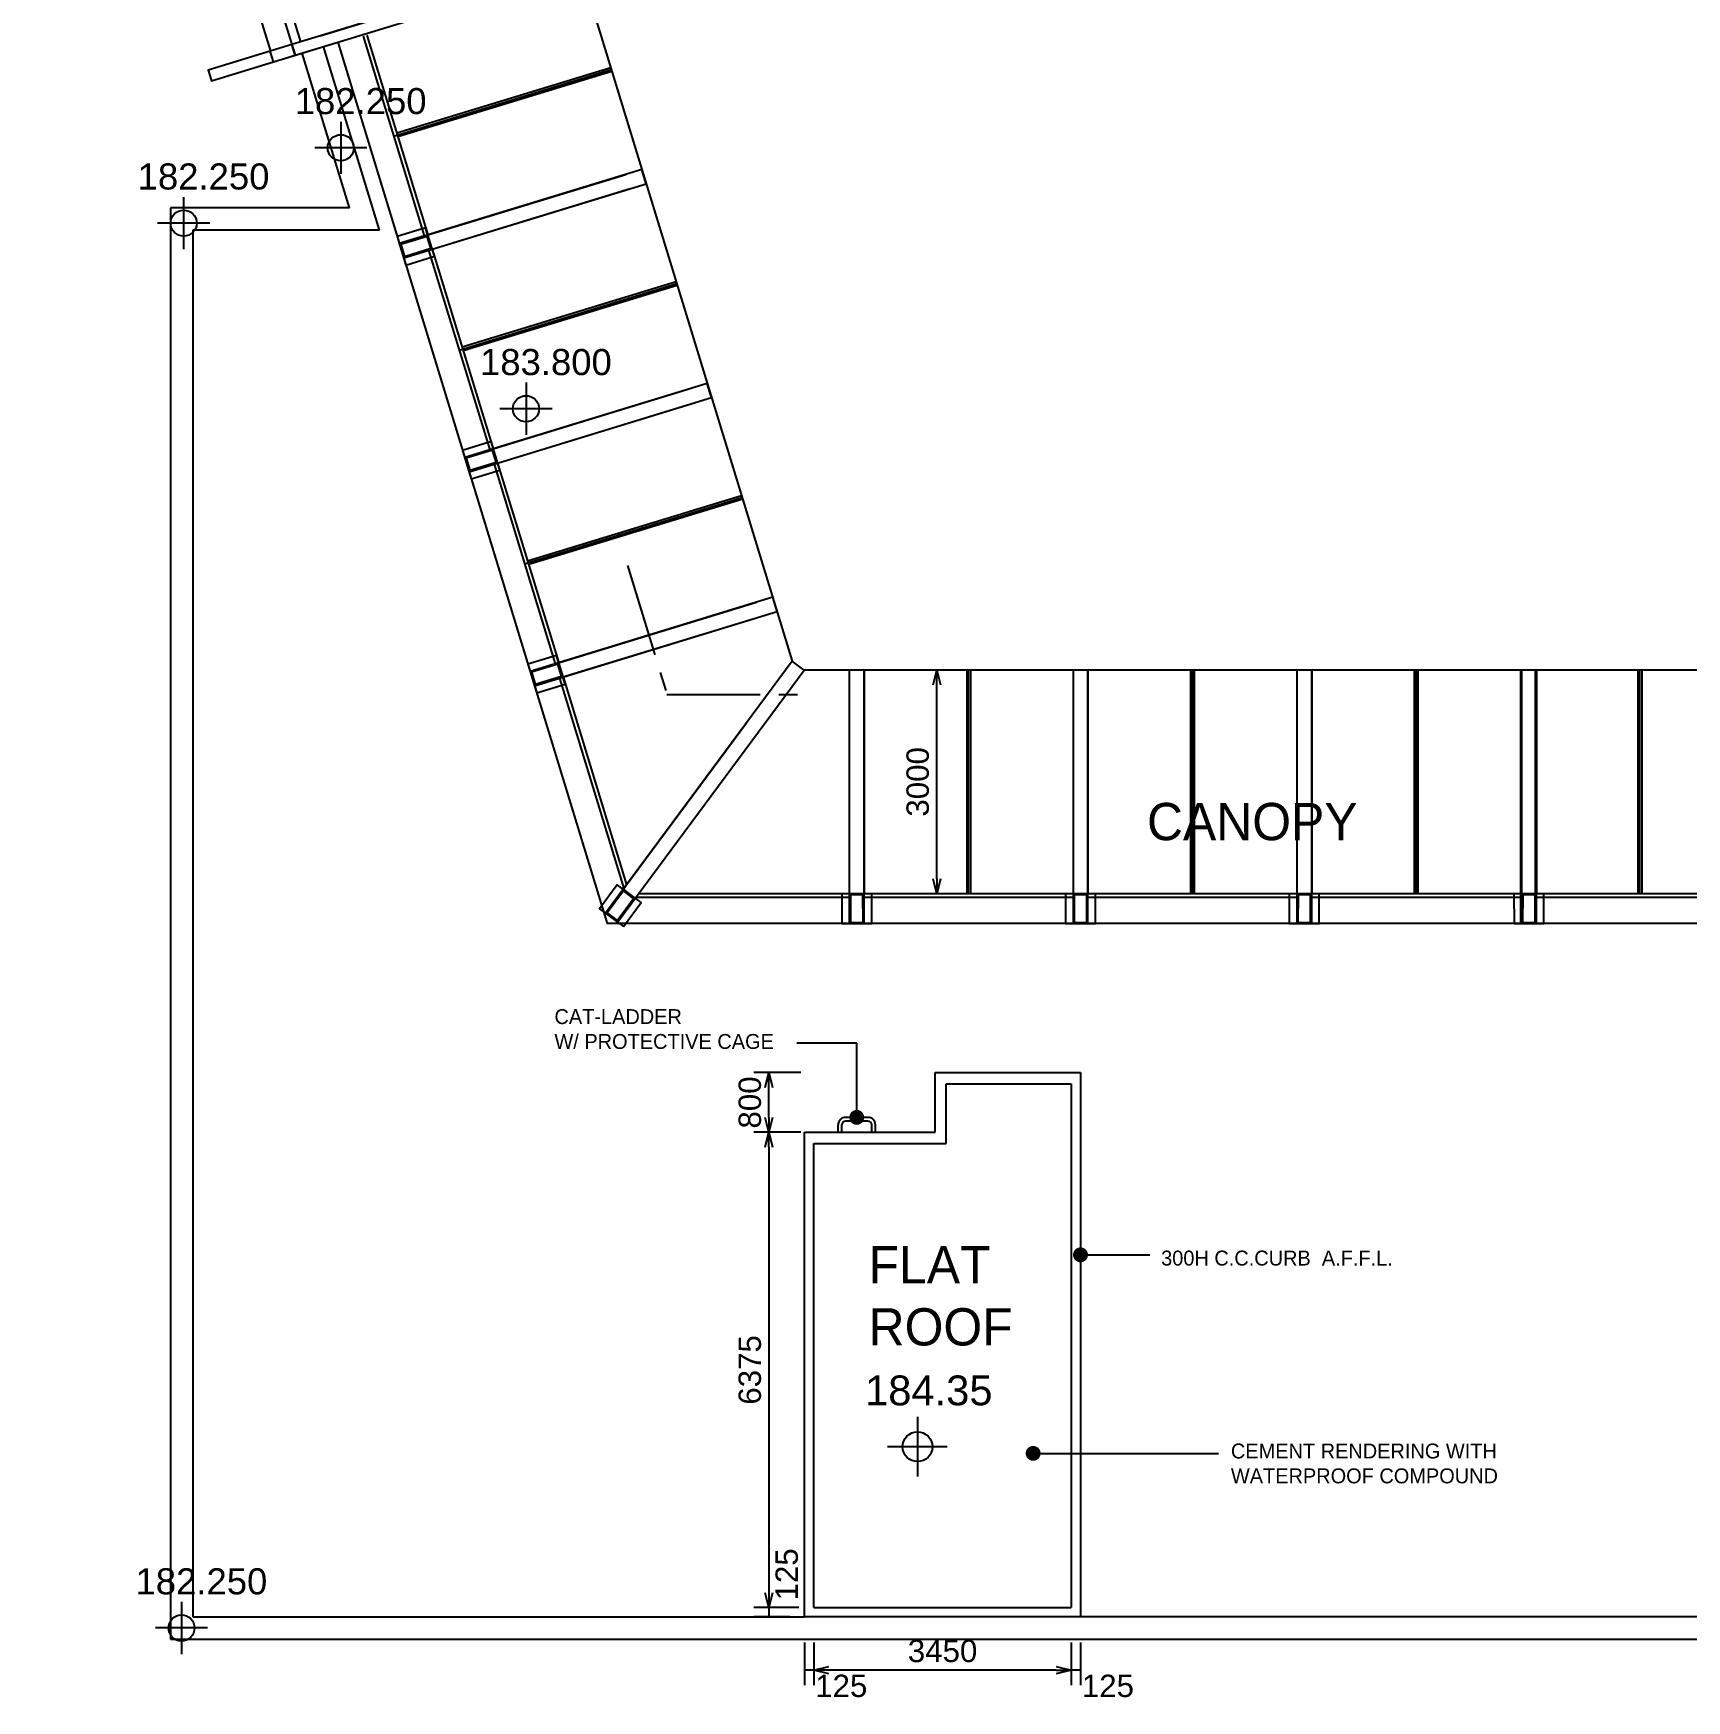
# Model space of a CAD drawing. Header units: millimetres. Extents: x 19735 to 121424, y -888 to 73156.
# Drawn here: x 55796 to 77964, y 9225 to 31587 of the extents above; entities that cross this region are included whole.
import ezdxf

# ---------------------------------------------------------------- set-up
doc = ezdxf.new("R2010")
doc.units = ezdxf.units.MM
doc.header["$LTSCALE"] = 1000
doc.linetypes.add('CENTERX2', pattern=[4, 2.5, -0.5, 0.5, -0.5])
doc.linetypes.add('HIDDEN', pattern=[9.525, 6.35, -3.175])
doc.layers.get('0').update_dxf_attribs({"color": 8})
doc.layers.get('Defpoints').update_dxf_attribs({"color": 8})
for name, color, linetype in [('DLN030_2', 8, 'Continuous'), ('DLN032__', 8, 'Continuous'), ('DLN040__', 8, 'Continuous'), ('DLN041__', 8, 'Continuous'), ('DLN053__', 8, 'Continuous'), ('DLN210__', 8, 'Continuous'), ('DLN246__', 8, 'Continuous'), ('DLN314__', 8, 'Continuous'), ('geometry', 8, 'Continuous'), ('LEVEL', 8, 'Continuous')]:
    doc.layers.add(name, color=color, linetype=linetype)
doc.styles.add('ROMANS', font='swissl.ttf')
doc.styles.add('SWIS721LT450', font='swissl.ttf')
doc.styles.add('SWIS721LT750', font='swissl.ttf')
doc.dimstyles.new('INTDIM', dxfattribs={"dimscale": 200, "dimtxt": 2.25, "dimasz": 1.5, "dimexe": 1, "dimexo": 0, "dimgap": 1, "dimtad": 1, "dimdec": 0, "dimrnd": 1, "dimzin": 1, "dimdsep": 46, "dimtxsty": 'SWIS721LT450', "dimcen": 1, "dimclrd": 1, "dimclre": 1, "dimclrt": 2, "dimaunit": 1, "dimadec": 3, "dimazin": 0, "dimtfac": 1, "dimtdec": 0, "dimtix": 1, "dimtmove": 2, "dimatfit": 0, "dimldrblk": 'DOT', "dimfxl": 1, "dimtolj": 1, "dimtzin": 0, "dimarcsym": 0})

# ---------------------------------------------------------------- blocks, each defined once
blk = doc.blocks.new('ELEX')
at = {"layer": 'DLN032__'}
for p, q in [((0, 0.5), (0, -0.5)), ((0.5, 0), (-0.5, 0))]:
    blk.add_line(p, q, dxfattribs=at)
blk.add_circle((0, 0), 0.25, dxfattribs=at)
at = {"layer": 'DLN032__', "style": 'ROMANS'}
blk.add_attdef('ELEX', (0.257, 0.354), '', height=0.5, dxfattribs=at)
blk = doc.blocks.new('DIMARR')
for p, q in [((-1, 0.25), (0, 0)), ((-1, 0), (0, 0)), ((0, 0), (-1, -0.25))]:
    blk.add_line(p, q)
blk = doc.blocks.new('*D166')
at = {"layer": 'Defpoints', "color": 0, "transparency": 16777216}
for p in [(66262, 10206), (69712, 10206), (66262, 9635)]:
    blk.add_point(p, dxfattribs=at)
at = {"layer": 'DLN030_2', "lineweight": -2, "transparency": 16777216}
for p, q in [((66262, 10006), (66262, 9435)), ((69712, 10006), (69712, 9435)), ((69512, 9635), (66462, 9635))]:
    blk.add_line(p, q, dxfattribs=at)
at = {"layer": 'DLN030_2', "lineweight": -2, "transparency": 16777216, "xscale": 200, "yscale": 200, "zscale": 200, "rotation": 180}
blk.add_blockref('DIMARR', (66262, 9635), dxfattribs=at)
at = {"layer": 'DLN030_2', "lineweight": -2, "transparency": 16777216, "xscale": 200, "yscale": 200, "zscale": 200}
blk.add_blockref('DIMARR', (69712, 9635), dxfattribs=at)
at = {"layer": 'DLN030_2', "transparency": 16777216, "insert": (67987, 9890), "char_height": 300, "attachment_point": 5, "style": 'SWIS721LT450'}
blk.add_mtext('\\A1;3450', dxfattribs=at)
blk = doc.blocks.new('*D167')
at = {"layer": 'Defpoints', "color": 0, "transparency": 16777216}
for p in [(66137, 10206), (66262, 10206), (66137, 9635)]:
    blk.add_point(p, dxfattribs=at)
at = {"layer": 'DLN030_2', "lineweight": -2, "transparency": 16777216}
for p, q in [((66137, 10006), (66137, 9435)), ((66262, 10006), (66262, 9435)), ((66262, 9635), (66137, 9635))]:
    blk.add_line(p, q, dxfattribs=at)
at = {"layer": 'DLN030_2', "transparency": 16777216, "insert": (66629, 9422), "char_height": 300, "attachment_point": 5, "style": 'SWIS721LT450'}
blk.add_mtext('\\A1;125', dxfattribs=at)
blk = doc.blocks.new('*D168')
at = {"layer": 'Defpoints', "color": 0, "transparency": 16777216}
for p in [(69712, 10206), (69837, 10206), (69712, 9635)]:
    blk.add_point(p, dxfattribs=at)
at = {"layer": 'DLN030_2', "lineweight": -2, "transparency": 16777216}
for p, q in [((69712, 10006), (69712, 9435)), ((69837, 10006), (69837, 9435)), ((69837, 9635), (69712, 9635))]:
    blk.add_line(p, q, dxfattribs=at)
at = {"layer": 'DLN030_2', "transparency": 16777216, "insert": (70204, 9422), "char_height": 300, "attachment_point": 5, "style": 'SWIS721LT450'}
blk.add_mtext('\\A1;125', dxfattribs=at)
blk = doc.blocks.new('*D122')
at = {"layer": 'Defpoints', "color": 0, "transparency": 16777216}
for p in [(66287, 16848), (65658, 10473), (66262, 10473)]:
    blk.add_point(p, dxfattribs=at)
at = {"layer": 'DLN030_2', "lineweight": -2, "transparency": 16777216}
for p, q in [((66087, 16848), (65458, 16848)), ((65658, 16648), (65658, 10673)), ((66062, 10473), (65458, 10473))]:
    blk.add_line(p, q, dxfattribs=at)
at = {"layer": 'DLN030_2', "lineweight": -2, "transparency": 16777216, "xscale": 200, "yscale": 200, "zscale": 200}
for p, rotation in [((65658, 16848), 90), ((65658, 10473), 270)]:
    blk.add_blockref('DIMARR', p, dxfattribs=dict(at, rotation=rotation))
at = {"layer": 'DLN030_2', "transparency": 16777216, "insert": (65404, 13661), "char_height": 300, "attachment_point": 5, "rotation": 90, "style": 'SWIS721LT450'}
blk.add_mtext('\\A1;6375', dxfattribs=at)
blk = doc.blocks.new('*D123')
at = {"layer": 'Defpoints', "color": 0, "transparency": 16777216}
for p in [(65658, 17648), (66287, 17648), (66287, 16848)]:
    blk.add_point(p, dxfattribs=at)
at = {"layer": 'DLN030_2', "lineweight": -2, "transparency": 16777216}
for p, q in [((66087, 17648), (65458, 17648)), ((65658, 17048), (65658, 17448)), ((66087, 16848), (65458, 16848))]:
    blk.add_line(p, q, dxfattribs=at)
at = {"layer": 'DLN030_2', "lineweight": -2, "transparency": 16777216, "xscale": 200, "yscale": 200, "zscale": 200}
for p, rotation in [((65658, 17648), 90), ((65658, 16848), 270)]:
    blk.add_blockref('DIMARR', p, dxfattribs=dict(at, rotation=rotation))
at = {"layer": 'DLN030_2', "transparency": 16777216, "insert": (65404, 17248), "char_height": 300, "attachment_point": 5, "rotation": 90, "style": 'SWIS721LT450'}
blk.add_mtext('\\A1;800', dxfattribs=at)
blk = doc.blocks.new('*D109')
at = {"layer": 'Defpoints', "color": 0, "transparency": 16777216}
for p in [(65658, 10348), (66137, 10473), (66137, 10348)]:
    blk.add_point(p, dxfattribs=at)
at = {"layer": 'DLN030_2', "lineweight": -2, "transparency": 16777216}
for p, q in [((65937, 10473), (65458, 10473)), ((65937, 10348), (65458, 10348)), ((65658, 10473), (65658, 10348))]:
    blk.add_line(p, q, dxfattribs=at)
at = {"layer": 'DLN030_2', "transparency": 16777216, "insert": (65899, 10919), "char_height": 300, "attachment_point": 5, "rotation": 90, "style": 'SWIS721LT450'}
blk.add_mtext('\\A1;125', dxfattribs=at)
blk = doc.blocks.new('*D38')
at = {"layer": 'Defpoints', "color": 0, "transparency": 16777216}
for p in [(67909, 23048), (68337, 23048), (68337, 20048)]:
    blk.add_point(p, dxfattribs=at)
at = {"layer": 'DLN030_2', "lineweight": -2, "transparency": 16777216}
for p, q in [((68137, 23048), (67709, 23048)), ((67909, 20248), (67909, 22848)), ((68137, 20048), (67709, 20048))]:
    blk.add_line(p, q, dxfattribs=at)
at = {"layer": 'DLN030_2', "lineweight": -2, "transparency": 16777216, "xscale": 200, "yscale": 200, "zscale": 200}
for p, rotation in [((67909, 23048), 90), ((67909, 20048), 270)]:
    blk.add_blockref('DIMARR', p, dxfattribs=dict(at, rotation=rotation))
at = {"layer": 'DLN030_2', "transparency": 16777216, "insert": (67655, 21548), "char_height": 300, "attachment_point": 5, "rotation": 90, "style": 'SWIS721LT450'}
blk.add_mtext('\\A1;3000', dxfattribs=at)
blk = doc.blocks.new('CANOPY FOOTING')
at = {"layer": 'DLN314__'}
for points in [[(-196665, 43376), (-196283, 43493), (-196400, 43876), (-196782, 43759)], [(-196694, 43472), (-196312, 43589), (-196370, 43780), (-196753, 43663)], [(-196684, 43492), (-196332, 43600), (-196381, 43760), (-196733, 43653)]]:
    blk.add_lwpolyline(points, close=True, dxfattribs=at)

msp = doc.modelspace()

# ---------------------------------------------------------------- linework, layer by layer
at = {"layer": 'DLN053__', "linetype": 'CENTERX2', "ltscale": 0.5}
for p, q in [((63762.8, 24448.3), (64291.6, 22718.7)), ((64291.6, 22718.7), (66062.1, 22718.7))]:
    msp.add_line(p, q, dxfattribs=at)
at = {"layer": 'DLN210__'}
for p, q in [((55796.2, 42768.8), (59260.8, 31436.6)), ((58985.6, 32764.2), (59380.3, 31473.2)), ((58579.2, 32639.9), (58973.9, 31348.9)), ((60033.5, 29248.1), (59399.4, 31322.4)), ((60439, 28948.1), (59686.3, 31410.1)), ((57636.6, 29248.1), (57636.6, 10048.1)), ((60033.5, 29248.1), (57636.6, 29248.1)), ((57936.6, 28948.1), (57936.6, 10348.1)), ((60439, 28948.1), (57936.6, 28948.1)), ((67886.6, 17648.1), (69836.6, 17648.1)), ((67886.6, 16848.1), (67886.6, 17648.1)), ((68036.6, 16698.1), (68036.6, 17498.1)), ((68036.6, 17498.1), (69711.6, 17498.1)), ((69711.6, 17498.1), (69711.6, 10473.1)), ((69836.6, 17648.1), (69836.6, 10348.1)), ((66136.6, 10348.1), (66136.6, 16848.1)), ((66136.6, 16848.1), (67886.6, 16848.1)), ((66261.6, 10473.1), (66261.6, 16698.1)), ((66261.6, 16698.1), (68036.6, 16698.1)), ((57936.6, 10348.1), (66136.6, 10348.1)), ((69836.6, 10348.1), (66136.6, 10348.1)), ((66261.6, 10473.1), (69711.6, 10473.1)), ((86236.6, 10348.1), (69836.6, 10348.1)), ((57636.6, 10048.1), (86236.6, 10048.1))]:
    msp.add_line(p, q, dxfattribs=at)
at = {"layer": 'DLN246__'}
for p, q in [((66986.6, 17048.1), (66686.6, 17048.1)), ((66986.6, 16998.1), (66686.6, 16998.1)), ((66586.6, 16848.1), (66586.6, 16948.1)), ((66636.6, 16848.1), (66636.6, 16948.1)), ((67036.6, 16848.1), (67036.6, 16948.1)), ((67086.6, 16848.1), (67086.6, 16948.1))]:
    msp.add_line(p, q, dxfattribs=at)
for centre, radius, start, end in [((66686.6, 16948.1), 100, 90, 180), ((66686.6, 16948.1), 50, 90, 180), ((66986.6, 16948.1), 100, 0, 90), ((66986.6, 16948.1), 50, 0, 90)]:
    msp.add_arc(centre, radius, start, end, dxfattribs=at)
at = {"layer": 'DLN314__', "linetype": 'HIDDEN', "ltscale": 0.5}
for p, q in [((59016.8, 31205.5), (63128.9, 32462.7)), ((59642.4, 31553.6), (63085.1, 32606.1)), ((60703.5, 28767), (63954.9, 29761.1)), ((60761.9, 28575.8), (64013.4, 29569.9)), ((61580.6, 25898.1), (64832, 26892.2)), ((61639.1, 25706.9), (64890.5, 26700.9)), ((62457.7, 23029.2), (65709.1, 24023.3)), ((62516.2, 22838), (65767.6, 23832)), ((63469.1, 19786), (65970.9, 23167.1)), ((63629.8, 19667.1), (66131.7, 23048.1)), ((66736.6, 23048.1), (66736.6, 20048.1)), ((66936.6, 23048.1), (66936.6, 20048.1)), ((69736.6, 23048.1), (69736.6, 20048.1)), ((69936.6, 23048.1), (69936.6, 20048.1)), ((72736.6, 23048.1), (72736.6, 20048.1)), ((72936.6, 23048.1), (72936.6, 20048.1)), ((75749, 23048.1), (75749, 20048.1)), ((75949, 23048.1), (75949, 20048.1))]:
    msp.add_line(p, q, dxfattribs=at)
at = {"layer": 'DLN314__'}
for points in [[(63085.1, 32606.1), (59260.8, 31436.6), (59304.7, 31293.2), (63129, 32462.6)], [(59016.8, 31205.5), (58973, 31348.9), (58137.9, 31093.6), (58185.1, 30951.2), (59016.8, 31205.5)], [(59304.7, 31293.2), (59260.8, 31436.6), (58138.9, 31093.6), (58186.1, 30951.2), (59304.7, 31293.2)], [(64013.5, 29569.9), (63955, 29761.1), (60703.6, 28767.1), (60762, 28575.8), (64013.5, 29569.8)], [(64890.7, 26701), (64832.2, 26892.3), (61580.8, 25898.2), (61639.3, 25706.9), (64890.7, 26700.9)], [(65767.9, 23832.1), (65709.4, 24023.4), (62458, 23029.3), (62516.5, 22838.1), (65767.9, 23832)], [(66131.7, 23048.1), (65970.9, 23167.1), (63469.1, 19786), (63629.8, 19667.1), (66131.7, 23048.1)], [(66936.6, 23048.1), (66736.6, 23048.1), (66736.6, 19648.1), (66936.6, 19648.1), (66936.7, 23048.1)], [(69936.6, 23048.1), (69736.6, 23048.1), (69736.6, 19648.1), (69936.6, 19648.1), (69936.7, 23048.1)], [(72936.6, 23048.1), (72736.6, 23048.1), (72736.6, 19648.1), (72936.6, 19648.1), (72936.7, 23048.1)], [(75936.6, 23048.1), (75736.6, 23048.1), (75736.6, 19648.1), (75936.6, 19648.1), (75936.7, 23048.1)]]:
    msp.add_lwpolyline(points, dxfattribs=at)
at = {"layer": 'geometry', "linetype": 'Continuous'}
for p, q in [((59576.6, 44081.7), (65970.9, 23167)), ((60219.5, 31547), (61038.2, 28869.4)), ((60267.3, 31561.6), (61086, 28884)), ((59877.6, 31468.4), (63491.4, 19648.1)), ((60628.8, 30208.2), (63545.6, 31099.9)), ((63538.3, 31123.8), (60669.4, 30246.7)), ((63552.9, 31076), (60684, 30198.9)), ((61096.6, 28678.1), (61915.3, 26000.5)), ((61144.5, 28692.7), (61963.1, 26015.1)), ((61506.1, 27339.3), (64422.8, 28231.1)), ((64415.4, 28254.9), (61546.6, 27377.8)), ((64430, 28207.1), (61561.2, 27330)), ((61973.8, 25809.2), (62792.4, 23131.6)), ((62021.6, 25823.8), (62840.2, 23146.2)), ((62383.3, 24470.4), (65300, 25362.2)), ((65292.5, 25386), (62423.8, 24509)), ((65307.1, 25338.2), (62438.4, 24461.2)), ((86236.6, 23048.1), (66131.7, 23048.1)), ((68311.6, 23048.1), (68311.6, 20048.1)), ((68336.6, 20048.1), (68336.6, 23048.1)), ((68361.6, 23048.1), (68361.6, 20048.1)), ((71311.6, 23048.1), (71311.6, 20048.1)), ((71336.6, 20048.1), (71336.6, 23048.1)), ((71361.6, 23048.1), (71361.6, 20048.1)), ((74311.6, 23048.1), (74311.6, 20048.1)), ((74336.6, 20048.1), (74336.6, 23048.1)), ((74336.6, 20048.1), (74336.6, 23048.1)), ((74361.6, 23048.1), (74361.6, 20048.1)), ((77311.6, 23048.1), (77311.6, 20048.1)), ((77336.6, 20048.1), (77336.6, 23048.1)), ((77336.6, 20048.1), (77336.6, 23048.1)), ((77361.6, 23048.1), (77361.6, 20048.1)), ((62850.9, 22940.3), (63714, 20117.1)), ((62898.7, 22954.9), (63751, 20167.1)), ((66736.6, 19998.1), (63874.8, 19998.1)), ((66736.6, 20048.1), (63911.8, 20048.1)), ((69736.6, 20048.1), (66936.6, 20048.1)), ((69736.6, 19998.1), (66936.6, 19998.1)), ((72736.6, 20048.1), (69936.6, 20048.1)), ((72736.6, 19998.1), (69936.6, 19998.1)), ((75736.6, 20048.1), (72936.6, 20048.1)), ((75736.6, 19998.1), (72936.6, 19998.1)), ((78736.6, 20048.1), (75936.6, 20048.1)), ((78736.6, 19998.1), (75936.6, 19998.1)), ((86236.6, 19648.1), (63491.4, 19648.1))]:
    msp.add_line(p, q, dxfattribs=at)

# ---------------------------------------------------------------- block references
at = {"layer": 'DLN032__'}
ref = msp.add_blockref('ELEX', (59918.1, 30052.2), dxfattribs=dict(at, xscale=700, yscale=700, zscale=700))
ref.add_attrib('ELEX', '182.250', (59301.2, 30503.1), dxfattribs={"layer": 'LEVEL', "height": 350, "style": 'ROMANS'})
ref = msp.add_blockref('ELEX', (57811.6, 29041.5), dxfattribs=dict(at, xscale=700, yscale=700, zscale=700))
ref.add_attrib('ELEX', '182.250', (57194.7, 29492.4), dxfattribs={"layer": 'LEVEL', "height": 350, "style": 'ROMANS'})
ref = msp.add_blockref('ELEX', (62401.8, 26552.3), dxfattribs=dict(at, xscale=700, yscale=700, zscale=700))
ref.add_attrib('ELEX', '183.800', (61784.9, 27003.2), dxfattribs={"layer": 'LEVEL', "height": 350, "style": 'ROMANS'})
ref = msp.add_blockref('ELEX', (67650.7, 12631.4), dxfattribs=dict(at, xscale=800, yscale=800, zscale=800))
ref.add_attrib('ELEX', '184.35', (66948.2, 13186.4), dxfattribs={"layer": 'LEVEL', "height": 400, "style": 'ROMANS'})
ref = msp.add_blockref('ELEX', (57783.1, 10200), dxfattribs=dict(at, xscale=700, yscale=700, zscale=700))
ref.add_attrib('ELEX', '182.250', (57166.1, 10650.9), dxfattribs={"layer": 'LEVEL', "height": 350, "style": 'ROMANS'})
at = {"layer": 'DLN314__'}
for p in [(257456.3, -14896.3), (258333.4, -17765.2), (259210.5, -20634.1)]:
    msp.add_blockref('CANOPY FOOTING', p, dxfattribs=at)
for p, rotation in [((247602.1, 101720), 36.49999999999858), ((166017, 195037.8), 73.00000000002207), ((169017, 195037.8), 73.00000000002207), ((172017, 195037.8), 73.00000000002207), ((175029.5, 195037.8), 73.00000000002207)]:
    msp.add_blockref('CANOPY FOOTING', p, dxfattribs=dict(at, rotation=rotation))

# ---------------------------------------------------------------- texts
at = {"layer": 'DLN040__', "char_height": 200, "width": 3822.687, "attachment_point": 1, "style": 'SWIS721LT750'}
for s, insert in [('{\\fUnivers|b0|i0|c0|p34;CAT-LADDER\\PW/ PROTECTIVE CAGE}', (62783.2, 18499.6)), ('{\\fUnivers|b0|i0|c0|p34;300H C.C.CURB  A.F.F.L.}', (70917.8, 15261.2)), ('{\\fUnivers|b0|i0|c0|p34;CEMENT RENDERING WITH WATERPROOF COMPOUND}', (71853.3, 12673.6))]:
    msp.add_mtext(s, dxfattribs=dict(at, insert=insert))
at = {"layer": 'DLN041__', "char_height": 500, "width": 2116.059, "attachment_point": 7, "style": 'SWIS721LT750'}
for s, insert in [('{\\fUnivers|b0|i0|c0|p34;CANOPY}', (70727.9, 20758.4)), ('{\\fUnivers|b0|i0|c0|p34;FLAT ROOF}', (66995.4, 13981.8))]:
    msp.add_mtext(s, dxfattribs=dict(at, insert=insert))

# ---------------------------------------------------------------- dimensions: what is measured, and where the dimension line sits
at = {"layer": 'DLN030_2'}
dim = msp.add_aligned_dim(p1=(68336.6, 20048.1), p2=(68336.6, 23048.1), distance=427.6, dimstyle='INTDIM', override={"dimscale": 1, "dimtxt": 300, "dimasz": 200, "dimexe": 200, "dimexo": 200, "dimgap": 100, "dimrnd": 0, "dimzin": 0, "dimblk": 'DIMARR', "dimcen": 200, "dimclrd": 256, "dimclre": 256, "dimclrt": 256}, dxfattribs=at)
dim.commit()
dim.dimension.update_dxf_attribs({"geometry": '*D38', "text_midpoint": (67654.8, 21548.1)})
for base, p1, p2, angle, picture, middle, dimtype in [((65657.9, 17648.1), (66286.6, 16848.1), (66286.6, 17648.1), 90, '*D123', (65403.8, 17248.1), 160), ((65657.9, 10348.1), (66136.6, 10473.1), (66136.6, 10348.1), 270, '*D109', (65898.7, 10919.3), 161)]:
    dim = msp.add_linear_dim(base=base, p1=p1, p2=p2, angle=angle, dimstyle='INTDIM', override={"dimscale": 1, "dimtxt": 300, "dimasz": 200, "dimexe": 200, "dimexo": 200, "dimgap": 100, "dimrnd": 0, "dimzin": 0, "dimblk": 'DIMARR', "dimcen": 200, "dimclrd": 256, "dimclre": 256, "dimclrt": 256}, dxfattribs=at)
    dim.commit()
    dim.dimension.update_dxf_attribs({"geometry": picture, "text_midpoint": middle, "dimtype": dimtype})
dim = msp.add_linear_dim(base=(65657.9, 10473.1), p1=(66286.6, 16848.1), p2=(66261.6, 10473.1), angle=90, dimstyle='INTDIM', override={"dimscale": 1, "dimtxt": 300, "dimasz": 200, "dimexe": 200, "dimexo": 200, "dimgap": 100, "dimrnd": 0, "dimzin": 0, "dimblk": 'DIMARR', "dimcen": 200, "dimclrd": 256, "dimclre": 256, "dimclrt": 256}, dxfattribs=at)
dim.commit()
dim.dimension.update_dxf_attribs({"geometry": '*D122', "text_midpoint": (65403.8, 13660.6)})
for base, p1, p2, picture, middle in [((66136.6, 9635.5), (66261.6, 10206.3), (66136.6, 10206.3), '*D167', (66628.8, 9422.3)), ((69711.6, 9635.5), (69836.6, 10206.3), (69711.6, 10206.3), '*D168', (70203.8, 9422.3))]:
    dim = msp.add_linear_dim(base=base, p1=p1, p2=p2, dimstyle='INTDIM', override={"dimscale": 1, "dimtxt": 300, "dimasz": 200, "dimexe": 200, "dimexo": 200, "dimgap": 100, "dimrnd": 0, "dimzin": 0, "dimblk": 'DIMARR', "dimcen": 200, "dimclrd": 256, "dimclre": 256, "dimclrt": 256}, dxfattribs=at)
    dim.commit()
    dim.dimension.update_dxf_attribs({"geometry": picture, "text_midpoint": middle, "dimtype": 160})
dim = msp.add_linear_dim(base=(66261.6, 9635.5), p1=(69711.6, 10206.3), p2=(66261.6, 10206.3), dimstyle='INTDIM', override={"dimscale": 1, "dimtxt": 300, "dimasz": 200, "dimexe": 200, "dimexo": 200, "dimgap": 100, "dimrnd": 0, "dimzin": 0, "dimblk": 'DIMARR', "dimcen": 200, "dimclrd": 256, "dimclre": 256, "dimclrt": 256}, dxfattribs=at)
dim.commit()
dim.dimension.update_dxf_attribs({"geometry": '*D166', "text_midpoint": (67986.6, 9889.7)})

# ---------------------------------------------------------------- leaders
at = {"layer": 'DLN040__'}
for points in [[(66836.6, 17048.1), (66836.6, 18043.2), (66034.1, 18043.2)], [(69836.6, 15204.6), (70767.1, 15204.6)]]:
    msp.add_leader(points, dimstyle='INTDIM', override={"dimscale": 1, "dimtxt": 300, "dimasz": 200, "dimexe": 200, "dimexo": 200, "dimgap": 100, "dimtad": 0, "dimrnd": 0, "dimzin": 0, "dimcen": 200, "dimclrd": 256, "dimclrt": 256}, dxfattribs=at)
at = {"layer": 'DLN041__'}
msp.add_leader([(69201.9, 12542.3), (71686.8, 12542.3)], dimstyle='INTDIM', override={"dimscale": 1, "dimtxt": 300, "dimasz": 200, "dimexe": 200, "dimexo": 200, "dimgap": 100, "dimtad": 0, "dimrnd": 0, "dimzin": 0, "dimcen": 200, "dimclrd": 256, "dimclrt": 256}, dxfattribs=at)

doc.saveas('drawing.dxf')
